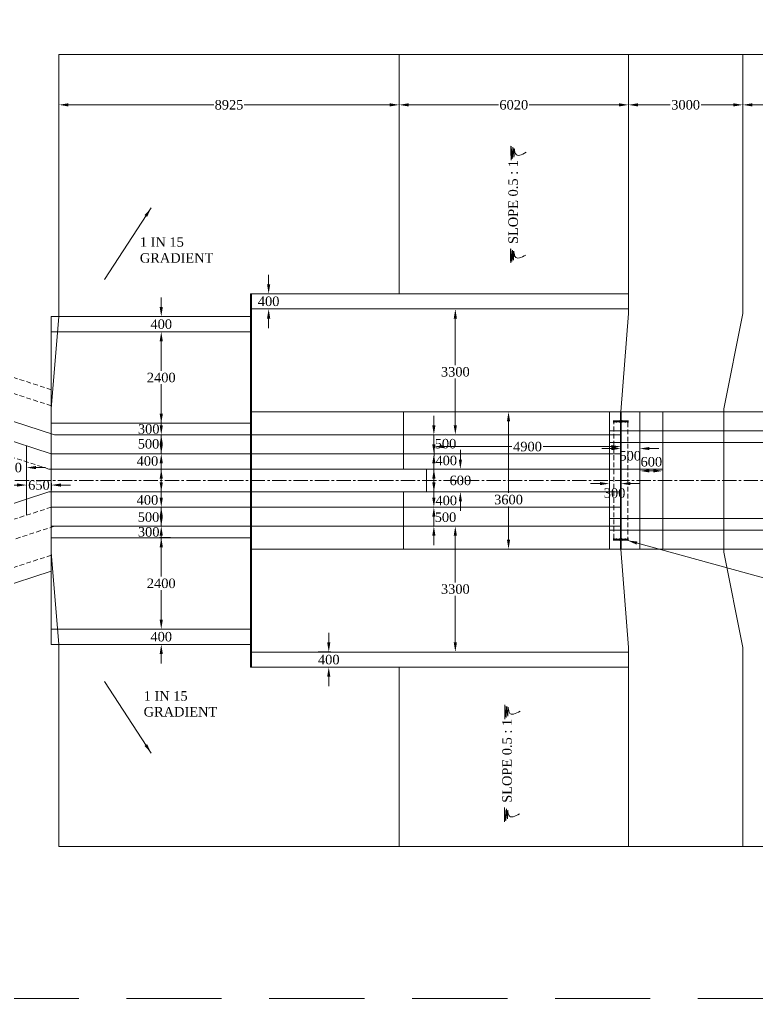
# Model space of a CAD drawing. Header units: metres. Extents: x -2039 to 105989, y -7158 to 44744.
# Drawn here: x 17188 to 36550, y -7158 to 18524 of the extents above; entities that cross this region are included whole.
import ezdxf

# ---------------------------------------------------------------- set-up
doc = ezdxf.new("R2010")
doc.units = ezdxf.units.M
doc.header["$LTSCALE"] = 10000
doc.header["$MEASUREMENT"] = 0
doc.header["$PDMODE"] = 34
doc.linetypes.add('CENTER2', pattern=[1.125, 0.75, -0.125, 0.125, -0.125])
doc.linetypes.add('DASHED2', pattern=[0.375, 0.25, -0.125])
doc.layers.get('0').update_dxf_attribs({"lineweight": 15})
for name, color, linetype, lineweight in [('5', 7, 'DASHED2', 15), ('CON HATCH', 8, 'Continuous', 13), ('DIM', 255, 'Continuous', 18), ('ref', 7, 'DASHED2', 15), ('SLOPE', 8, 'Continuous', 5), ('THICK LINE', 255, 'Continuous', 35)]:
    doc.layers.add(name, color=color, linetype=linetype, lineweight=lineweight)
doc.styles.add('dim', font='times.ttf')
doc.styles.add('Rs', font='romans.shx')
doc.styles.get("Standard").update_dxf_attribs({"font": 'times.ttf', "height": 250})
doc.styles.add('TIMES', font='times.ttf', dxfattribs={"height": 250})
doc.dimstyles.new('RS-1', dxfattribs={"dimtxt": 2, "dimasz": 2, "dimexe": 1, "dimexo": 1, "dimgap": 1, "dimtad": 1, "dimdec": 0, "dimzin": 0, "dimdsep": 46, "dimtxsty": 'Rs', "dimcen": 0.5, "dimclrd": 256, "dimclre": 256, "dimclrt": 7, "dimadec": 0, "dimazin": 0, "dimtfac": 1, "dimtdec": 0, "dimtofl": 0, "dimtmove": 2, "dimatfit": 3, "dimfxl": 1, "dimtolj": 1, "dimtzin": 0, "dimlwd": 9, "dimlwe": 9, "dimarcsym": 0})
doc.dimstyles.new('SCALE', dxfattribs={"dimtxt": 250, "dimasz": 250, "dimexe": 50, "dimexo": 50, "dimgap": 50, "dimtad": 0, "dimtih": 1, "dimtoh": 1, "dimdec": 0, "dimzin": 0, "dimdsep": 46, "dimtxsty": 'dim', "dimcen": 0.09, "dimaunit": 1, "dimadec": 5, "dimazin": 0, "dimtfac": 1, "dimtdec": 0, "dimtofl": 0, "dimtmove": 0, "dimatfit": 3, "dimfxl": 1, "dimtolj": 1, "dimtzin": 0, "dimlwd": 13, "dimlwe": 9, "dimarcsym": 0})

# ---------------------------------------------------------------- blocks, each defined once
blk = doc.blocks.new('*D115')
at = {"color": 0, "lineweight": 9, "transparency": 16777216}
for p, q in [((36167, 15776), (36167, 16337)), ((38467, 15776), (38467, 16337))]:
    blk.add_line(p, q, dxfattribs=at)
at = {"color": 0, "lineweight": 13, "transparency": 16777216}
for p, q in [((36417, 16287), (36908, 16287)), ((38217, 16287), (37725, 16287))]:
    blk.add_line(p, q, dxfattribs=at)
at = {"color": 0, "transparency": 16777216}
for points in [[(36417, 16328), (36417, 16245), (36167, 16287)], [(38217, 16328), (38217, 16245), (38467, 16287)]]:
    blk.add_solid(points, dxfattribs=at)
at = {"layer": 'Defpoints', "color": 0, "transparency": 16777216}
for p in [(38467, 16287), (36167, 15726), (38467, 15726)]:
    blk.add_point(p, dxfattribs=at)
at = {"color": 0, "transparency": 16777216, "insert": (37317, 16287), "char_height": 250, "attachment_point": 5, "style": 'dim'}
blk.add_mtext('\\A1;2300', dxfattribs=at)
blk = doc.blocks.new('*D116')
at = {"color": 0, "lineweight": 9, "transparency": 16777216}
for p, q in [((33167, 15776), (33167, 16337)), ((36167, 15776), (36167, 16337))]:
    blk.add_line(p, q, dxfattribs=at)
at = {"color": 0, "lineweight": 13, "transparency": 16777216}
for p, q in [((33417, 16287), (34262, 16287)), ((35917, 16287), (35072, 16287))]:
    blk.add_line(p, q, dxfattribs=at)
at = {"color": 0, "transparency": 16777216}
for points in [[(33417, 16328), (33417, 16245), (33167, 16287)], [(35917, 16328), (35917, 16245), (36167, 16287)]]:
    blk.add_solid(points, dxfattribs=at)
at = {"layer": 'Defpoints', "color": 0, "transparency": 16777216}
for p in [(33167, 16287), (33167, 15726), (36167, 15726)]:
    blk.add_point(p, dxfattribs=at)
at = {"color": 0, "transparency": 16777216, "insert": (34667, 16287), "char_height": 250, "attachment_point": 5, "style": 'dim'}
blk.add_mtext('\\A1;3000', dxfattribs=at)
blk = doc.blocks.new('*D118')
at = {"color": 0, "lineweight": 13, "transparency": 16777216}
for p, q in [((32717, 7268), (32467, 7268)), ((33717, 7268), (33967, 7268))]:
    blk.add_line(p, q, dxfattribs=at)
at = {"color": 0, "lineweight": 9, "transparency": 16777216}
for p, q in [((32967, 7381), (32967, 7218)), ((33467, 7381), (33467, 7218))]:
    blk.add_line(p, q, dxfattribs=at)
at = {"color": 0, "transparency": 16777216}
for points in [[(32717, 7310), (32717, 7227), (32967, 7268)], [(33717, 7310), (33717, 7227), (33467, 7268)]]:
    blk.add_solid(points, dxfattribs=at)
at = {"layer": 'Defpoints', "color": 0, "transparency": 16777216}
for p in [(32967, 7431), (33467, 7431), (33467, 7268)]:
    blk.add_point(p, dxfattribs=at)
at = {"color": 0, "transparency": 16777216, "insert": (33212, 7078), "char_height": 250, "attachment_point": 5, "style": 'dim'}
blk.add_mtext('\\A1;500', dxfattribs=at)
blk = doc.blocks.new('*D119')
at = {"color": 0, "lineweight": 9, "transparency": 16777216}
for p, q in [((32667, 6464), (32667, 6299)), ((32967, 6464), (32967, 6299))]:
    blk.add_line(p, q, dxfattribs=at)
at = {"color": 0, "lineweight": 13, "transparency": 16777216}
for p, q in [((32417, 6349), (32167, 6349)), ((33217, 6349), (33467, 6349))]:
    blk.add_line(p, q, dxfattribs=at)
at = {"color": 0, "transparency": 16777216}
for points in [[(32417, 6391), (32417, 6308), (32667, 6349)], [(33217, 6391), (33217, 6308), (32967, 6349)]]:
    blk.add_solid(points, dxfattribs=at)
at = {"layer": 'Defpoints', "color": 0, "transparency": 16777216}
for p in [(32667, 6514), (32967, 6514), (32967, 6349)]:
    blk.add_point(p, dxfattribs=at)
at = {"color": 0, "transparency": 16777216, "insert": (32802, 6101), "char_height": 250, "attachment_point": 5, "style": 'dim'}
blk.add_mtext('\\A1;300', dxfattribs=at)
blk = doc.blocks.new('*D120')
at = {"color": 0, "lineweight": 9, "transparency": 16777216}
for p, q in [((33467, 6481), (33467, 6733)), ((34067, 6481), (34067, 6733))]:
    blk.add_line(p, q, dxfattribs=at)
at = {"color": 0, "lineweight": 13, "transparency": 16777216}
blk.add_line((33717, 6683), (33817, 6683), dxfattribs=at)
at = {"color": 0, "transparency": 16777216}
for points in [[(33717, 6724), (33717, 6641), (33467, 6683)], [(33817, 6724), (33817, 6641), (34067, 6683)]]:
    blk.add_solid(points, dxfattribs=at)
at = {"layer": 'Defpoints', "color": 0, "transparency": 16777216}
for p in [(34067, 6683), (33467, 6431), (34067, 6431)]:
    blk.add_point(p, dxfattribs=at)
at = {"color": 0, "transparency": 16777216, "insert": (33767, 6921), "char_height": 250, "attachment_point": 5, "style": 'dim'}
blk.add_mtext('\\A1;600', dxfattribs=at)
blk = doc.blocks.new('PVC WATER STOP')
at = {"layer": 'CON HATCH', "ltscale": 10000}
h = blk.add_hatch(dxfattribs=at)
h.set_pattern_fill('ANSI31', color=256, scale=10, style=0)
h.set_pattern_definition([(45, (-56678.805, -80567.5), (-0.883883476, 0.883883476), [])])
h.paths.add_polyline_path([(25, -6), (107, -6, 0.606977), (130, -6), (181, -6), (181, 6), (130, 6, 0.606977), (107, 6), (25, 6, 0.790569), (-25, 6), (-107, 6, 0.606977), (-130, 6), (-181, 6), (-181, -6), (-130, -6, 0.606977), (-107, -6), (-25, -6, 0.790569)])
h.paths.add_polyline_path([(-11, 0, -1), (11, 0, -1)], flags=16)
at = {"layer": 'THICK LINE', "ltscale": 10000}
for p, q in [((-181, -25), (-181, 25)), ((-181, 6), (-130, 6)), ((-107, 6), (-25, 6)), ((25, 6), (107, 6)), ((130, 6), (181, 6)), ((181, -25), (181, 25)), ((-181, -6), (-130, -6)), ((-107, -6), (-25, -6)), ((25, -6), (107, -6)), ((130, -6), (181, -6))]:
    blk.add_line(p, q, dxfattribs=at)
blk.add_circle((0, 0), 11, dxfattribs=at)
for centre, radius, start, end in [((-118, 0), 13, 27.4864, 152.5136), ((0, 0), 26, 13.3424, 166.6576), ((118, 0), 13, 27.4864, 152.5136), ((-118, 0), 13, 207.4864, 332.5136), ((0, 0), 26, 193.3424, 346.6576), ((118, 0), 13, 207.4864, 332.5136)]:
    blk.add_arc(centre, radius, start, end, dxfattribs=at)
blk = doc.blocks.new('*D121')
at = {"color": 0, "lineweight": 9, "transparency": 16777216}
for p, q in [((30283, 8231), (29969, 8231)), ((30283, 4631), (29969, 4631))]:
    blk.add_line(p, q, dxfattribs=at)
at = {"color": 0, "lineweight": 13, "transparency": 16777216}
for p, q in [((30019, 7981), (30019, 6106)), ((30019, 4881), (30019, 5752))]:
    blk.add_line(p, q, dxfattribs=at)
at = {"color": 0, "transparency": 16777216}
for points in [[(29977, 7981), (30061, 7981), (30019, 8231)], [(29977, 4881), (30061, 4881), (30019, 4631)]]:
    blk.add_solid(points, dxfattribs=at)
at = {"layer": 'Defpoints', "color": 0, "transparency": 16777216}
for p in [(30019, 8231), (30333, 8231), (30333, 4631)]:
    blk.add_point(p, dxfattribs=at)
at = {"color": 0, "transparency": 16777216, "insert": (30019, 5929), "char_height": 250, "attachment_point": 5, "style": 'dim'}
blk.add_mtext('\\A1;3600', dxfattribs=at)
blk = doc.blocks.new('*D122')
at = {"color": 0, "lineweight": 9, "transparency": 16777216}
for p, q in [((28067, 7065), (28067, 7370)), ((32967, 7065), (32967, 7370))]:
    blk.add_line(p, q, dxfattribs=at)
at = {"color": 0, "lineweight": 13, "transparency": 16777216}
for p, q in [((28317, 7320), (30107, 7320)), ((32717, 7320), (30926, 7320))]:
    blk.add_line(p, q, dxfattribs=at)
at = {"color": 0, "transparency": 16777216}
for points in [[(28317, 7361), (28317, 7278), (28067, 7320)], [(32717, 7361), (32717, 7278), (32967, 7320)]]:
    blk.add_solid(points, dxfattribs=at)
at = {"layer": 'Defpoints', "color": 0, "transparency": 16777216}
for p in [(28067, 7320), (28067, 7015), (32967, 7015)]:
    blk.add_point(p, dxfattribs=at)
at = {"color": 0, "transparency": 16777216, "insert": (30517, 7320), "char_height": 250, "attachment_point": 5, "style": 'dim'}
blk.add_mtext('\\A1;4900', dxfattribs=at)
blk = doc.blocks.new('*D123')
at = {"color": 0, "lineweight": 13, "transparency": 16777216}
for p, q in [((28755, 6981), (28755, 7231)), ((28755, 5881), (28755, 5631))]:
    blk.add_line(p, q, dxfattribs=at)
at = {"color": 0, "lineweight": 9, "transparency": 16777216}
for p, q in [((28471, 6731), (28805, 6731)), ((28471, 6131), (28805, 6131))]:
    blk.add_line(p, q, dxfattribs=at)
at = {"color": 0, "transparency": 16777216}
for points in [[(28714, 6981), (28797, 6981), (28755, 6731)], [(28714, 5881), (28797, 5881), (28755, 6131)]]:
    blk.add_solid(points, dxfattribs=at)
at = {"layer": 'Defpoints', "color": 0, "transparency": 16777216}
for p in [(28421, 6731), (28421, 6131), (28755, 6131)]:
    blk.add_point(p, dxfattribs=at)
at = {"color": 0, "transparency": 16777216, "insert": (28755, 6431), "char_height": 250, "attachment_point": 5, "style": 'dim'}
blk.add_mtext('\\A1;600', dxfattribs=at)
blk = doc.blocks.new('*D124')
at = {"color": 0, "lineweight": 13, "transparency": 16777216}
for p, q in [((28060, 6381), (28060, 6631)), ((28060, 5481), (28060, 5231))]:
    blk.add_line(p, q, dxfattribs=at)
at = {"color": 0, "lineweight": 9, "transparency": 16777216}
for p, q in [((27990, 6131), (28110, 6131)), ((27990, 5731), (28110, 5731))]:
    blk.add_line(p, q, dxfattribs=at)
at = {"color": 0, "transparency": 16777216}
for points in [[(28018, 6381), (28102, 6381), (28060, 6131)], [(28018, 5481), (28102, 5481), (28060, 5731)]]:
    blk.add_solid(points, dxfattribs=at)
at = {"layer": 'Defpoints', "color": 0, "transparency": 16777216}
for p in [(27940, 6131), (27940, 5731), (28060, 5731)]:
    blk.add_point(p, dxfattribs=at)
at = {"color": 0, "transparency": 16777216, "insert": (28385, 5906), "char_height": 250, "attachment_point": 5, "style": 'dim'}
blk.add_mtext('\\A1;400', dxfattribs=at)
blk = doc.blocks.new('*D125')
at = {"color": 0, "lineweight": 13, "transparency": 16777216}
for p, q in [((28060, 5981), (28060, 6231)), ((28060, 4981), (28060, 4731))]:
    blk.add_line(p, q, dxfattribs=at)
at = {"color": 0, "lineweight": 9, "transparency": 16777216}
for p, q in [((27990, 5731), (28110, 5731)), ((27990, 5231), (28110, 5231))]:
    blk.add_line(p, q, dxfattribs=at)
at = {"color": 0, "transparency": 16777216}
for points in [[(28018, 5981), (28102, 5981), (28060, 5731)], [(28018, 4981), (28102, 4981), (28060, 5231)]]:
    blk.add_solid(points, dxfattribs=at)
at = {"layer": 'Defpoints', "color": 0, "transparency": 16777216}
for p in [(27940, 5731), (27940, 5231), (28060, 5231)]:
    blk.add_point(p, dxfattribs=at)
at = {"color": 0, "transparency": 16777216, "insert": (28365, 5466), "char_height": 250, "attachment_point": 5, "style": 'dim'}
blk.add_mtext('\\A1;500', dxfattribs=at)
blk = doc.blocks.new('*D126')
at = {"color": 0, "lineweight": 13, "transparency": 16777216}
for p, q in [((28060, 7381), (28060, 7631)), ((28060, 6481), (28060, 6231))]:
    blk.add_line(p, q, dxfattribs=at)
at = {"color": 0, "lineweight": 9, "transparency": 16777216}
for p, q in [((27990, 7131), (28110, 7131)), ((27990, 6731), (28110, 6731))]:
    blk.add_line(p, q, dxfattribs=at)
at = {"color": 0, "transparency": 16777216}
for points in [[(28018, 7381), (28102, 7381), (28060, 7131)], [(28018, 6481), (28102, 6481), (28060, 6731)]]:
    blk.add_solid(points, dxfattribs=at)
at = {"layer": 'Defpoints', "color": 0, "transparency": 16777216}
for p in [(27940, 7131), (28060, 7131), (27940, 6731)]:
    blk.add_point(p, dxfattribs=at)
at = {"color": 0, "transparency": 16777216, "insert": (28385, 6955), "char_height": 250, "attachment_point": 5, "style": 'dim'}
blk.add_mtext('\\A1;400', dxfattribs=at)
blk = doc.blocks.new('*D127')
at = {"color": 0, "lineweight": 13, "transparency": 16777216}
for p, q in [((28060, 7881), (28060, 8131)), ((28060, 6881), (28060, 6631))]:
    blk.add_line(p, q, dxfattribs=at)
at = {"color": 0, "lineweight": 9, "transparency": 16777216}
for p, q in [((27990, 7631), (28110, 7631)), ((27990, 7131), (28110, 7131))]:
    blk.add_line(p, q, dxfattribs=at)
at = {"color": 0, "transparency": 16777216}
for points in [[(28018, 7881), (28102, 7881), (28060, 7631)], [(28018, 6881), (28102, 6881), (28060, 7131)]]:
    blk.add_solid(points, dxfattribs=at)
at = {"layer": 'Defpoints', "color": 0, "transparency": 16777216}
for p in [(27940, 7631), (28060, 7631), (27940, 7131)]:
    blk.add_point(p, dxfattribs=at)
at = {"color": 0, "transparency": 16777216, "insert": (28365, 7396), "char_height": 250, "attachment_point": 5, "style": 'dim'}
blk.add_mtext('\\A1;500', dxfattribs=at)
blk = doc.blocks.new('*D128')
at = {"color": 0, "lineweight": 13, "transparency": 16777216}
for p, q in [((28623, 10681), (28623, 9458)), ((28623, 7881), (28623, 9104))]:
    blk.add_line(p, q, dxfattribs=at)
at = {"color": 0, "transparency": 16777216}
for points in [[(28581, 10681), (28664, 10681), (28623, 10931)], [(28581, 7881), (28664, 7881), (28623, 7631)]]:
    blk.add_solid(points, dxfattribs=at)
at = {"layer": 'Defpoints', "color": 0, "transparency": 16777216}
for p in [(28623, 10931), (28623, 10931), (28623, 7631)]:
    blk.add_point(p, dxfattribs=at)
at = {"color": 0, "transparency": 16777216, "insert": (28623, 9281), "char_height": 250, "attachment_point": 5, "style": 'dim'}
blk.add_mtext('\\A1;3300', dxfattribs=at)
blk = doc.blocks.new('*D129')
at = {"color": 0, "lineweight": 13, "transparency": 16777216}
for p, q in [((23724, 11581), (23724, 11831)), ((23724, 10681), (23724, 10431))]:
    blk.add_line(p, q, dxfattribs=at)
at = {"color": 0, "lineweight": 9, "transparency": 16777216}
for p, q in [((23455, 11331), (23774, 11331)), ((23455, 10931), (23774, 10931))]:
    blk.add_line(p, q, dxfattribs=at)
at = {"color": 0, "transparency": 16777216}
for points in [[(23682, 11581), (23766, 11581), (23724, 11331)], [(23682, 10681), (23766, 10681), (23724, 10931)]]:
    blk.add_solid(points, dxfattribs=at)
at = {"layer": 'Defpoints', "color": 0, "transparency": 16777216}
for p in [(23405, 11331), (23724, 11331), (23405, 10931)]:
    blk.add_point(p, dxfattribs=at)
at = {"color": 0, "transparency": 16777216, "insert": (23724, 11131), "char_height": 250, "attachment_point": 5, "style": 'dim'}
blk.add_mtext('\\A1;400', dxfattribs=at)
blk = doc.blocks.new('*D130')
at = {"color": 0, "lineweight": 9, "transparency": 16777216}
blk.add_line((28573, 5231), (28573, 5231), dxfattribs=at)
at = {"color": 0, "lineweight": 13, "transparency": 16777216}
for p, q in [((28623, 4981), (28623, 3758)), ((28623, 2181), (28623, 3404))]:
    blk.add_line(p, q, dxfattribs=at)
at = {"color": 0, "transparency": 16777216}
for points in [[(28581, 4981), (28664, 4981), (28623, 5231)], [(28581, 2181), (28664, 2181), (28623, 1931)]]:
    blk.add_solid(points, dxfattribs=at)
at = {"layer": 'Defpoints', "color": 0, "transparency": 16777216}
for p in [(28623, 5231), (28623, 1931), (28623, 1931)]:
    blk.add_point(p, dxfattribs=at)
at = {"color": 0, "transparency": 16777216, "insert": (28623, 3581), "char_height": 250, "attachment_point": 5, "style": 'dim'}
blk.add_mtext('\\A1;3300', dxfattribs=at)
blk = doc.blocks.new('*D131')
at = {"color": 0, "lineweight": 13, "transparency": 16777216}
for p, q in [((25302, 2181), (25302, 2431)), ((25302, 1281), (25302, 1031))]:
    blk.add_line(p, q, dxfattribs=at)
at = {"color": 0, "lineweight": 9, "transparency": 16777216}
for p, q in [((25021, 1931), (25352, 1931)), ((25021, 1531), (25352, 1531))]:
    blk.add_line(p, q, dxfattribs=at)
at = {"color": 0, "transparency": 16777216}
for points in [[(25260, 2181), (25343, 2181), (25302, 1931)], [(25260, 1281), (25343, 1281), (25302, 1531)]]:
    blk.add_solid(points, dxfattribs=at)
at = {"layer": 'Defpoints', "color": 0, "transparency": 16777216}
for p in [(24971, 1931), (24971, 1531), (25302, 1531)]:
    blk.add_point(p, dxfattribs=at)
at = {"color": 0, "transparency": 16777216, "insert": (25302, 1731), "char_height": 250, "attachment_point": 5, "style": 'dim'}
blk.add_mtext('\\A1;400', dxfattribs=at)
blk = doc.blocks.new('*D132')
at = {"color": 0, "lineweight": 13, "transparency": 16777216}
for p, q in [((20906, 7381), (20906, 7631)), ((20906, 6481), (20906, 6231))]:
    blk.add_line(p, q, dxfattribs=at)
at = {"color": 0, "lineweight": 9, "transparency": 16777216}
for p, q in [((21151, 7131), (20856, 7131)), ((21151, 6731), (20856, 6731))]:
    blk.add_line(p, q, dxfattribs=at)
at = {"color": 0, "transparency": 16777216}
for points in [[(20865, 7381), (20948, 7381), (20906, 7131)], [(20865, 6481), (20948, 6481), (20906, 6731)]]:
    blk.add_solid(points, dxfattribs=at)
at = {"layer": 'Defpoints', "color": 0, "transparency": 16777216}
for p in [(20906, 7131), (21201, 7131), (21201, 6731)]:
    blk.add_point(p, dxfattribs=at)
at = {"color": 0, "transparency": 16777216, "insert": (20544, 6941), "char_height": 250, "attachment_point": 5, "style": 'dim'}
blk.add_mtext('\\A1;400', dxfattribs=at)
blk = doc.blocks.new('*D133')
at = {"color": 0, "lineweight": 13, "transparency": 16777216}
for p, q in [((20906, 7881), (20906, 8131)), ((20906, 6881), (20906, 6631))]:
    blk.add_line(p, q, dxfattribs=at)
at = {"color": 0, "lineweight": 9, "transparency": 16777216}
for p, q in [((21151, 7631), (20856, 7631)), ((21151, 7131), (20856, 7131))]:
    blk.add_line(p, q, dxfattribs=at)
at = {"color": 0, "transparency": 16777216}
for points in [[(20865, 7881), (20948, 7881), (20906, 7631)], [(20865, 6881), (20948, 6881), (20906, 7131)]]:
    blk.add_solid(points, dxfattribs=at)
at = {"layer": 'Defpoints', "color": 0, "transparency": 16777216}
for p in [(20906, 7631), (21201, 7631), (21201, 7131)]:
    blk.add_point(p, dxfattribs=at)
at = {"color": 0, "transparency": 16777216, "insert": (20572, 7391), "char_height": 250, "attachment_point": 5, "style": 'dim'}
blk.add_mtext('\\A1;500', dxfattribs=at)
blk = doc.blocks.new('*D134')
at = {"color": 0, "lineweight": 13, "transparency": 16777216}
for p, q in [((20906, 8181), (20906, 8431)), ((20906, 7381), (20906, 7131))]:
    blk.add_line(p, q, dxfattribs=at)
at = {"color": 0, "lineweight": 9, "transparency": 16777216}
for p, q in [((21151, 7931), (20856, 7931)), ((21151, 7631), (20856, 7631))]:
    blk.add_line(p, q, dxfattribs=at)
at = {"color": 0, "transparency": 16777216}
for points in [[(20865, 8181), (20948, 8181), (20906, 7931)], [(20865, 7381), (20948, 7381), (20906, 7631)]]:
    blk.add_solid(points, dxfattribs=at)
at = {"layer": 'Defpoints', "color": 0, "transparency": 16777216}
for p in [(20906, 7931), (21201, 7931), (21201, 7631)]:
    blk.add_point(p, dxfattribs=at)
at = {"color": 0, "transparency": 16777216, "insert": (20577, 7781), "char_height": 250, "attachment_point": 5, "style": 'dim'}
blk.add_mtext('\\A1;300', dxfattribs=at)
blk = doc.blocks.new('*D135')
at = {"color": 0, "lineweight": 13, "transparency": 16777216}
for p, q in [((20906, 6381), (20906, 6631)), ((20906, 5481), (20906, 5231))]:
    blk.add_line(p, q, dxfattribs=at)
at = {"color": 0, "lineweight": 9, "transparency": 16777216}
for p, q in [((21151, 6131), (20856, 6131)), ((21151, 5731), (20856, 5731))]:
    blk.add_line(p, q, dxfattribs=at)
at = {"color": 0, "transparency": 16777216}
for points in [[(20865, 6381), (20948, 6381), (20906, 6131)], [(20865, 5481), (20948, 5481), (20906, 5731)]]:
    blk.add_solid(points, dxfattribs=at)
at = {"layer": 'Defpoints', "color": 0, "transparency": 16777216}
for p in [(21201, 6131), (20906, 5731), (21201, 5731)]:
    blk.add_point(p, dxfattribs=at)
at = {"color": 0, "transparency": 16777216, "insert": (20544, 5920), "char_height": 250, "attachment_point": 5, "style": 'dim'}
blk.add_mtext('\\A1;400', dxfattribs=at)
blk = doc.blocks.new('*D136')
at = {"color": 0, "lineweight": 13, "transparency": 16777216}
for p, q in [((20906, 5981), (20906, 6231)), ((20906, 4981), (20906, 4731))]:
    blk.add_line(p, q, dxfattribs=at)
at = {"color": 0, "lineweight": 9, "transparency": 16777216}
for p, q in [((21151, 5731), (20856, 5731)), ((21151, 5231), (20856, 5231))]:
    blk.add_line(p, q, dxfattribs=at)
at = {"color": 0, "transparency": 16777216}
for points in [[(20865, 5981), (20948, 5981), (20906, 5731)], [(20865, 4981), (20948, 4981), (20906, 5231)]]:
    blk.add_solid(points, dxfattribs=at)
at = {"layer": 'Defpoints', "color": 0, "transparency": 16777216}
for p in [(21201, 5731), (20906, 5231), (21201, 5231)]:
    blk.add_point(p, dxfattribs=at)
at = {"color": 0, "transparency": 16777216, "insert": (20572, 5470), "char_height": 250, "attachment_point": 5, "style": 'dim'}
blk.add_mtext('\\A1;500', dxfattribs=at)
blk = doc.blocks.new('*D137')
at = {"color": 0, "lineweight": 13, "transparency": 16777216}
for p, q in [((20906, 5481), (20906, 5731)), ((20906, 4681), (20906, 4431))]:
    blk.add_line(p, q, dxfattribs=at)
at = {"color": 0, "lineweight": 9, "transparency": 16777216}
for p, q in [((21151, 5231), (20856, 5231)), ((21151, 4931), (20856, 4931))]:
    blk.add_line(p, q, dxfattribs=at)
at = {"color": 0, "transparency": 16777216}
for points in [[(20865, 5481), (20948, 5481), (20906, 5231)], [(20865, 4681), (20948, 4681), (20906, 4931)]]:
    blk.add_solid(points, dxfattribs=at)
at = {"layer": 'Defpoints', "color": 0, "transparency": 16777216}
for p in [(21201, 5231), (20906, 4931), (21201, 4931)]:
    blk.add_point(p, dxfattribs=at)
at = {"color": 0, "transparency": 16777216, "insert": (20577, 5081), "char_height": 250, "attachment_point": 5, "style": 'dim'}
blk.add_mtext('\\A1;300', dxfattribs=at)
blk = doc.blocks.new('*D138')
at = {"color": 0, "lineweight": 9, "transparency": 16777216}
for p, q in [((21151, 10331), (20856, 10331)), ((21151, 7931), (20856, 7931))]:
    blk.add_line(p, q, dxfattribs=at)
at = {"color": 0, "lineweight": 13, "transparency": 16777216}
for p, q in [((20906, 10081), (20906, 9308)), ((20906, 8181), (20906, 8954))]:
    blk.add_line(p, q, dxfattribs=at)
at = {"color": 0, "transparency": 16777216}
for points in [[(20865, 10081), (20948, 10081), (20906, 10331)], [(20865, 8181), (20948, 8181), (20906, 7931)]]:
    blk.add_solid(points, dxfattribs=at)
at = {"layer": 'Defpoints', "color": 0, "transparency": 16777216}
for p in [(20906, 10331), (21201, 10331), (21201, 7931)]:
    blk.add_point(p, dxfattribs=at)
at = {"color": 0, "transparency": 16777216, "insert": (20906, 9131), "char_height": 250, "attachment_point": 5, "style": 'dim'}
blk.add_mtext('\\A1;2400', dxfattribs=at)
blk = doc.blocks.new('*D139')
at = {"color": 0, "lineweight": 13, "transparency": 16777216}
for p, q in [((20906, 10981), (20906, 11231)), ((20906, 10081), (20906, 9831))]:
    blk.add_line(p, q, dxfattribs=at)
at = {"color": 0, "lineweight": 9, "transparency": 16777216}
for p, q in [((21151, 10731), (20856, 10731)), ((21151, 10331), (20856, 10331))]:
    blk.add_line(p, q, dxfattribs=at)
at = {"color": 0, "transparency": 16777216}
for points in [[(20865, 10981), (20948, 10981), (20906, 10731)], [(20865, 10081), (20948, 10081), (20906, 10331)]]:
    blk.add_solid(points, dxfattribs=at)
at = {"layer": 'Defpoints', "color": 0, "transparency": 16777216}
for p in [(20906, 10731), (21201, 10731), (21201, 10331)]:
    blk.add_point(p, dxfattribs=at)
at = {"color": 0, "transparency": 16777216, "insert": (20906, 10531), "char_height": 250, "attachment_point": 5, "style": 'dim'}
blk.add_mtext('\\A1;400', dxfattribs=at)
blk = doc.blocks.new('*D140')
at = {"color": 0, "lineweight": 9, "transparency": 16777216}
for p, q in [((21151, 4931), (20856, 4931)), ((21151, 2531), (20856, 2531))]:
    blk.add_line(p, q, dxfattribs=at)
at = {"color": 0, "lineweight": 13, "transparency": 16777216}
for p, q in [((20906, 4681), (20906, 3908)), ((20906, 2781), (20906, 3554))]:
    blk.add_line(p, q, dxfattribs=at)
at = {"color": 0, "transparency": 16777216}
for points in [[(20865, 4681), (20948, 4681), (20906, 4931)], [(20865, 2781), (20948, 2781), (20906, 2531)]]:
    blk.add_solid(points, dxfattribs=at)
at = {"layer": 'Defpoints', "color": 0, "transparency": 16777216}
for p in [(21201, 4931), (20906, 2531), (21201, 2531)]:
    blk.add_point(p, dxfattribs=at)
at = {"color": 0, "transparency": 16777216, "insert": (20906, 3731), "char_height": 250, "attachment_point": 5, "style": 'dim'}
blk.add_mtext('\\A1;2400', dxfattribs=at)
blk = doc.blocks.new('*D141')
at = {"color": 0, "lineweight": 13, "transparency": 16777216}
for p, q in [((20906, 2781), (20906, 3031)), ((20906, 1881), (20906, 1631))]:
    blk.add_line(p, q, dxfattribs=at)
at = {"color": 0, "lineweight": 9, "transparency": 16777216}
for p, q in [((21151, 2531), (20856, 2531)), ((21151, 2131), (20856, 2131))]:
    blk.add_line(p, q, dxfattribs=at)
at = {"color": 0, "transparency": 16777216}
for points in [[(20865, 2781), (20948, 2781), (20906, 2531)], [(20865, 1881), (20948, 1881), (20906, 2131)]]:
    blk.add_solid(points, dxfattribs=at)
at = {"layer": 'Defpoints', "color": 0, "transparency": 16777216}
for p in [(21201, 2531), (20906, 2131), (21201, 2131)]:
    blk.add_point(p, dxfattribs=at)
at = {"color": 0, "transparency": 16777216, "insert": (20906, 2331), "char_height": 250, "attachment_point": 5, "style": 'dim'}
blk.add_mtext('\\A1;400', dxfattribs=at)
blk = doc.blocks.new('*D149')
at = {"color": 0, "lineweight": 13, "transparency": 16777216}
for p, q in [((17122, 6311), (16872, 6311)), ((18272, 6311), (18522, 6311))]:
    blk.add_line(p, q, dxfattribs=at)
at = {"color": 0, "lineweight": 9, "transparency": 16777216}
for p, q in [((17372, 6181), (17372, 6361)), ((18022, 6181), (18022, 6361))]:
    blk.add_line(p, q, dxfattribs=at)
at = {"color": 0, "transparency": 16777216}
for points in [[(17122, 6353), (17122, 6270), (17372, 6311)], [(18272, 6353), (18272, 6270), (18022, 6311)]]:
    blk.add_solid(points, dxfattribs=at)
at = {"layer": 'Defpoints', "color": 0, "transparency": 16777216}
for p in [(17372, 6311), (17372, 6131), (18022, 6131)]:
    blk.add_point(p, dxfattribs=at)
at = {"color": 0, "transparency": 16777216, "insert": (17697, 6311), "char_height": 250, "attachment_point": 5, "style": 'dim'}
blk.add_mtext('\\A1;650', dxfattribs=at)
blk = doc.blocks.new('*D150')
at = {"color": 0, "lineweight": 9, "transparency": 16777216}
for p, q in [((27147, 15826), (27147, 16337)), ((33167, 15826), (33167, 16337))]:
    blk.add_line(p, q, dxfattribs=at)
at = {"color": 0, "lineweight": 13, "transparency": 16777216}
for p, q in [((27397, 16287), (29752, 16287)), ((32917, 16287), (30561, 16287))]:
    blk.add_line(p, q, dxfattribs=at)
at = {"color": 0, "transparency": 16777216}
for points in [[(27397, 16328), (27397, 16245), (27147, 16287)], [(32917, 16328), (32917, 16245), (33167, 16287)]]:
    blk.add_solid(points, dxfattribs=at)
at = {"layer": 'Defpoints', "color": 0, "transparency": 16777216}
for p in [(27147, 16287), (27147, 15776), (33167, 15776)]:
    blk.add_point(p, dxfattribs=at)
at = {"color": 0, "transparency": 16777216, "insert": (30157, 16287), "char_height": 250, "attachment_point": 5, "style": 'dim'}
blk.add_mtext('\\A1;6020', dxfattribs=at)
blk = doc.blocks.new('*D151')
at = {"color": 0, "lineweight": 9, "transparency": 16777216}
for p, q in [((18222, 15826), (18222, 16337)), ((27147, 15826), (27147, 16337))]:
    blk.add_line(p, q, dxfattribs=at)
at = {"color": 0, "lineweight": 13, "transparency": 16777216}
for p, q in [((18472, 16287), (22289, 16287)), ((26897, 16287), (23080, 16287))]:
    blk.add_line(p, q, dxfattribs=at)
at = {"color": 0, "transparency": 16777216}
for points in [[(18472, 16328), (18472, 16245), (18222, 16287)], [(26897, 16328), (26897, 16245), (27147, 16287)]]:
    blk.add_solid(points, dxfattribs=at)
at = {"layer": 'Defpoints', "color": 0, "transparency": 16777216}
for p in [(18222, 16287), (18222, 15776), (27147, 15776)]:
    blk.add_point(p, dxfattribs=at)
at = {"color": 0, "transparency": 16777216, "insert": (22684, 16287), "char_height": 250, "attachment_point": 5, "style": 'dim'}
blk.add_mtext('\\A1;8925', dxfattribs=at)
blk = doc.blocks.new('*D204')
at = {"color": 0, "lineweight": 9, "transparency": 16777216}
for p, q in [((16372, 7135), (16372, 6719)), ((17372, 7135), (17372, 6719))]:
    blk.add_line(p, q, dxfattribs=at)
at = {"color": 0, "lineweight": 13, "transparency": 16777216}
for p, q in [((16122, 6769), (15872, 6769)), ((17622, 6769), (17872, 6769))]:
    blk.add_line(p, q, dxfattribs=at)
at = {"color": 0, "transparency": 16777216}
for points in [[(16122, 6811), (16122, 6728), (16372, 6769)], [(17622, 6811), (17622, 6728), (17372, 6769)]]:
    blk.add_solid(points, dxfattribs=at)
at = {"layer": 'Defpoints', "color": 0, "transparency": 16777216}
for p in [(16372, 7185), (17372, 7185), (17372, 6769)]:
    blk.add_point(p, dxfattribs=at)
at = {"color": 0, "transparency": 16777216, "insert": (16872, 6769), "char_height": 250, "attachment_point": 5, "style": 'dim'}
blk.add_mtext('\\A1;1000', dxfattribs=at)

msp = doc.modelspace()

# ---------------------------------------------------------------- hatches: boundary and pattern name
at = {"layer": 'CON HATCH'}
h = msp.add_hatch(dxfattribs=at)
h.set_pattern_fill('AR-CONC', color=256, scale=40, style=0)
h.set_pattern_definition([(50, (0, 0), (286.904, -25.1009), [30, -330]), (355, (0, 0), (-55.5005, 300.8769), [24, -264]), (100.4514, (23.9, -2.1), (231.4038, 275.7758), [25.496, -280.4568]), (46.1842, (0, 80), (426.8964, -66.2076), [45, -495]), (96.6356, (35.57, 74.5), (373.865, 389.647), [38.244, -420.685]), (351.1842, (0, 80), (373.865, 389.6474), [36, -396]), (21, (40, 60), (238.7628, -161.0476), [30, -330]), (326, (40, 60), (97.3261, 290.06), [24, -264]), (71.4514, (59.9, 46.58), (336.089, 129.0122), [25.496, -280.4568]), (37.5, (0, 0), (4.86394, 133.15754), [0, -260.8, 0, -268, 0, -265]), (7.5, (0, 0), (105.2278, 157.7647), [0, -152.8, 0, -254.8, 0, -101]), (327.5, (-89.2, 0), (213.52897, -9.02195), [0, -100, 0, -312, 0, -414]), (317.5, (-129.2, 0), (233.2745, 40.042), [0, -130, 0, -207.2, 0, -294])])
h.paths.add_polyline_path([(34332.3, 12469), (34332.3, 13314), (34132.9, 13314), (34132.9, 12469)], flags=24)
h = msp.add_hatch(dxfattribs=at)
h.set_pattern_fill('AR-CONC', color=256, scale=40, style=0)
h.set_pattern_definition([(50, (-15, 7234.38), (286.904, -25.1009), [30, -330]), (355, (-15, 7234.38), (-55.5005, 300.8769), [24, -264]), (100.4514, (8.9, 7232.3), (231.4038, 275.7758), [25.496, -280.4568]), (46.1842, (-15, 7314.38), (426.8964, -66.2076), [45, -495]), (96.6356, (20.57, 7308.86), (373.865, 389.647), [38.244, -420.685]), (351.1842, (-15, 7314.4), (373.865, 389.6474), [36, -396]), (21, (25, 7294.38), (238.7628, -161.0476), [30, -330]), (326, (25, 7294.38), (97.3261, 290.06), [24, -264]), (71.4514, (44.9, 7280.96), (336.089, 129.0122), [25.496, -280.4568]), (37.5, (-15, 7234.38), (4.86394, 133.15754), [0, -260.8, 0, -268, 0, -265]), (7.5, (-15, 7234.38), (105.2278, 157.7647), [0, -152.8, 0, -254.8, 0, -101]), (327.5, (-104.2, 7234.38), (213.52897, -9.02195), [0, -100, 0, -312, 0, -414]), (317.5, (-144.2, 7234.38), (233.2745, 40.042), [0, -130, 0, -207.2, 0, -294])])
h.paths.add_polyline_path([(34283.3, 9683.2), (35176.3, 9683.2), (35176.3, 9882.6), (34283.3, 9882.6)], flags=24)

# ---------------------------------------------------------------- linework, layer by layer
at = {"color": 8, "linetype": 'CENTER2', "lineweight": 15, "ltscale": 0.05}
for p, q in [((32966.8, 4630.7), (32966.8, 8230.7)), ((-935, 6430.7), (86930.5, 6430.7))]:
    msp.add_line(p, q, dxfattribs=at)
at = {"layer": '5', "color": 5, "linetype": 'DASHED2', "ltscale": 0.05}
for p, q in [((18021.8, 8812.5), (12521.8, 10594.2)), ((18021.8, 8392.1), (12121.8, 10303.4)), ((17958.6, 6730.7), (10521.8, 9139.8)), ((32785.6, 4905.9), (32785.6, 7958.4)), ((33148, 7955.4), (33148, 4905.9)), ((18021.8, 5730.7), (10921.8, 3430.7)), ((18100.8, 5230.7), (11421.8, 3067.1)), ((18021.8, 4469.3), (12121.8, 2558))]:
    msp.add_line(p, q, dxfattribs=at)
at = {"layer": 'CON HATCH', "color": 3, "ltscale": 10000}
for p, q in [((18221.8, 10730.7), (18221.8, 17607.6)), ((27146.8, 11330.7), (27146.8, 17607.6)), ((33166.8, 10814.5), (33166.8, 17607.6)), ((36166.8, 10814.5), (36166.8, 17607.6)), ((23246.8, 11330.7), (33166.8, 11330.7)), ((23246.8, 11330.7), (23246.8, 1530.7)), ((23271.8, 11330.7), (23271.8, 1530.7)), ((23246.8, 10930.7), (33166.8, 10930.7)), ((33166.8, 10814.5), (32966.8, 8230.7)), ((36166.8, 10814.5), (35666.8, 8314.5)), ((18021.8, 10730.7), (18021.8, 2130.7)), ((18021.8, 10730.7), (23246.8, 10730.7)), ((18021.8, 8812.5), (18021.8, 10730.7)), ((18221.8, 10730.7), (18021.8, 8314.5)), ((18021.8, 10330.7), (23246.8, 10330.7)), ((18100.8, 7630.7), (11421.8, 9794.3)), ((18021.8, 7130.7), (10921.8, 9430.7)), ((18021.8, 8314.5), (18021.8, 4546.9)), ((23271.8, 8230.7), (58966.8, 8230.7)), ((27266.8, 8230.7), (27266.8, 6730.7)), ((32666.8, 8230.7), (32666.8, 4630.7)), ((32956.8, 4630.7), (32956.8, 8230.7)), ((32966.8, 8130.7), (32966.8, 8230.7)), ((34066.8, 8230.7), (32976.8, 8230.7)), ((32976.8, 4630.7), (32976.8, 8230.7)), ((33466.8, 8230.7), (33466.8, 4630.7)), ((34066.8, 4630.7), (34066.8, 8230.7)), ((35666.8, 8314.5), (35666.8, 4546.9)), ((18021.8, 7930.7), (23246.8, 7930.7)), ((32666.8, 7730.7), (58966.8, 7730.7)), ((18100.8, 7630.7), (32966.8, 7630.7)), ((17371.8, 7341.3), (17371.8, 5520.1)), ((17371.8, 7341.3), (17371.8, 5520.1)), ((32666.8, 7430.7), (58966.8, 7430.7)), ((18021.8, 7130.7), (32966.8, 7130.7)), ((18021.8, 7130.7), (18021.8, 5730.7)), ((32666.8, 7130.7), (32966.8, 7130.7)), ((27266.8, 6730.7), (17958.6, 6730.7)), ((27266.8, 6730.7), (34066.8, 6730.7)), ((27266.8, 6730.7), (32966.8, 6730.7)), ((27866.8, 6730.7), (27866.8, 6130.7)), ((17958.6, 6130.7), (10521.8, 3721.6)), ((27266.8, 6130.7), (17958.6, 6130.7)), ((27266.8, 6130.7), (32966.8, 6130.7)), ((27266.8, 6130.7), (27266.8, 4630.7)), ((18021.8, 5730.7), (32966.8, 5730.7)), ((32666.8, 5430.7), (58966.8, 5430.7)), ((18021.8, 5230.7), (32966.8, 5230.7)), ((18021.8, 4930.7), (23246.8, 4930.7)), ((32666.8, 5130.7), (58966.8, 5130.7)), ((23271.8, 4630.7), (58966.8, 4630.7)), ((33166.8, 2046.9), (32966.8, 4630.7)), ((34066.8, 4630.7), (32976.8, 4630.7)), ((18221.8, 2130.7), (18021.8, 4546.9)), ((36166.8, 2046.9), (35666.8, 4546.9)), ((18021.8, 4048.8), (12521.8, 2267.1)), ((18021.8, 4048.8), (18021.8, 2130.7)), ((18021.8, 2530.7), (23271.8, 2530.7)), ((18021.8, 2130.7), (23271.8, 2130.7)), ((18221.8, 2130.7), (18221.8, -3173.2)), ((23246.8, 1930.7), (33166.8, 1930.7)), ((33166.8, 2046.9), (33166.8, -3173.2)), ((36166.8, 2046.9), (36166.8, -3173.2)), ((23246.8, 1530.7), (33166.8, 1530.7)), ((27146.8, 1530.7), (27146.8, -3173.2))]:
    msp.add_line(p, q, dxfattribs=at)
at = {"layer": 'ref'}
msp.add_lwpolyline([(-1606.9, 38641.5), (104990.1, 38641.5), (104990.1, -7158.5), (-1606.9, -7158.5)], close=True, dxfattribs=at)
at = {"layer": 'SLOPE'}
for points in [[(18221.8, 17607.6), (44633.6, 17607.6), (44733.6, 17882.3), (44933.6, 17332.8), (45033.6, 17607.6), (69941.8, 17607.6)], [(18221.8, -3173.2), (44633.6, -3173.2), (44733.6, -3448), (44933.6, -2898.5), (45033.6, -3173.2), (69941.8, -3173.2)]]:
    msp.add_lwpolyline(points, dxfattribs=at)
for points in [[(30086.4, 14833.1), (30086.4, 15191.9), (30118, 14869.5), (30134.2, 15173.4), (30161, 14910.8), (30170, 15141.9), (30199.1, 15009.8), (30483.7, 15041.5)], [(30075.8, 12137.4), (30075.8, 12496.2), (30107.4, 12173.9), (30123.6, 12477.8), (30150.5, 12215.1), (30159.4, 12446.3), (30188.6, 12314.2), (30473.2, 12345.8)], [(29924.5, 171.9), (29924.5, 530.8), (29956.1, 208.4), (29972.3, 512.3), (29999.2, 249.7), (30008.1, 480.8), (30037.2, 348.7), (30321.9, 380.4)], [(29913.9, -2523.7), (29913.9, -2164.9), (29945.6, -2487.3), (29961.7, -2183.3), (29988.6, -2446), (29997.6, -2214.9), (30026.7, -2346.9), (30311.3, -2315.3)]]:
    msp.add_spline(points, degree=3, dxfattribs=at)

# ---------------------------------------------------------------- block references
at = {"layer": 'THICK LINE', "ltscale": 10000, "xscale": -1}
for p in [(32966.8, 7980.7), (32966.8, 4880.7)]:
    msp.add_blockref('PVC WATER STOP', p, dxfattribs=at)
at = {"layer": 'THICK LINE', "ltscale": 10000, "xscale": -1, "rotation": 2.126096099175356e-07}
msp.add_blockref('PVC WATER STOP', (32966.8, 4880.7), dxfattribs=at)

# ---------------------------------------------------------------- texts
at = {"style": 'TIMES'}
for p in [(30264.8, 12635.4), (30102.9, -2025.7)]:
    msp.add_text('SLOPE 0.5 : 1', height=250, rotation=90, dxfattribs=at).set_placement(p)
at = {"ltscale": 10000, "char_height": 250, "width": 2031.907, "attachment_point": 1}
for insert in [(20344.7, 12812), (20444.7, 904)]:
    msp.add_mtext('1 IN 15 \\PGRADIENT', dxfattribs=dict(at, insert=insert))

# ---------------------------------------------------------------- dimensions: what is measured, and where the dimension line sits
for p1, p2, distance, picture, middle in [((27146.8, 15776.5), (18221.8, 15776.5), -510, '*D151', (22684.3, 16286.5)), ((33166.8, 15776.5), (27146.8, 15776.5), -510, '*D150', (30156.8, 16286.5)), ((36166.8, 15726.5), (33166.8, 15726.5), -560, '*D116', (34666.8, 16286.5)), ((36166.8, 15726.5), (38466.8, 15726.5), 560, '*D115', (37316.8, 16286.5))]:
    dim = msp.add_aligned_dim(p1=p1, p2=p2, distance=distance, dimstyle='SCALE')
    dim.commit()
    dim.dimension.update_dxf_attribs({"geometry": picture, "text_midpoint": middle})
for p1, p2, distance, picture, middle in [((23404.6, 10930.7), (23404.6, 11330.7), -319.3, '*D129', (23723.9, 11130.7)), ((21201.5, 10330.7), (21201.5, 10730.7), 295.1, '*D139', (20906.3, 10530.7)), ((28622.6, 7630.7), (28622.6, 10930.7), 0, '*D128', (28622.6, 9280.7)), ((21201.5, 7930.7), (21201.5, 10330.7), 295.1, '*D138', (20906.3, 9130.7)), ((21201.5, 7630.7), (21201.5, 7930.7), 295.1, '*D134', (20577, 7780.7)), ((32966.8, 7015.1), (28066.8, 7015.1), -304.4, '*D122', (30516.8, 7319.5)), ((28420.8, 6730.7), (28420.8, 6130.7), 334.5, '*D123', (28755.3, 6430.7)), ((18021.8, 6130.7), (17371.8, 6130.7), -180.6, '*D149', (17696.8, 6311.3)), ((21201.5, 5230.7), (21201.5, 4930.7), -295.1, '*D137', (20577, 5080.7)), ((28622.6, 5230.7), (28622.6, 1930.7), 0, '*D130', (28622.6, 3580.7)), ((21201.5, 4930.7), (21201.5, 2530.7), -295.1, '*D140', (20906.3, 3730.7)), ((21201.5, 2530.7), (21201.5, 2130.7), -295.1, '*D141', (20906.3, 2330.7)), ((24971.5, 1930.7), (24971.5, 1530.7), 330.1, '*D131', (25301.5, 1730.7))]:
    dim = msp.add_aligned_dim(p1=p1, p2=p2, distance=distance, dimstyle='SCALE', override={"dimtmove": 2})
    dim.commit()
    dim.dimension.update_dxf_attribs({"geometry": picture, "text_midpoint": middle})
for base, p1, p2, angle, picture, middle, dimtype in [((30018.9, 8230.7), (30333.4, 4630.7), (30333.4, 8230.7), 90, '*D121', (30018.9, 5929.1), 161), ((20906.3, 7630.7), (21201.5, 7130.7), (21201.5, 7630.7), 90, '*D133', (20572.2, 7391), 160), ((28059.9, 7630.7), (27940.3, 7130.7), (27940.3, 7630.7), 90, '*D127', (28365.2, 7395.6), 161), ((20906.3, 7130.7), (21201.5, 6730.7), (21201.5, 7130.7), 90, '*D132', (20544.4, 6941.3), 161), ((28059.9, 7130.7), (27940.3, 6730.7), (27940.3, 7130.7), 90, '*D126', (28385.2, 6955.5), 161), ((33466.8, 7268.2), (32966.8, 7430.7), (33466.8, 7430.7), 0, '*D118', (33212.2, 7077.6), 161), ((34066.8, 6682.8), (33466.8, 6430.7), (34066.8, 6430.7), 0, '*D120', (33766.8, 6921.4), 161), ((20906.3, 5730.7), (21201.5, 6130.7), (21201.5, 5730.7), 270, '*D135', (20544.4, 5920.1), 161), ((28059.9, 5730.7), (27940.3, 6130.7), (27940.3, 5730.7), 270, '*D124', (28385.2, 5905.9), 161), ((32966.8, 6349.3), (32666.8, 6514.2), (32966.8, 6514.2), 0, '*D119', (32802.5, 6100.9), 161), ((20906.3, 5230.7), (21201.5, 5730.7), (21201.5, 5230.7), 270, '*D136', (20572.2, 5470.4), 160), ((28059.9, 5230.7), (27940.3, 5730.7), (27940.3, 5230.7), 270, '*D125', (28365.2, 5465.7), 161)]:
    dim = msp.add_linear_dim(base=base, p1=p1, p2=p2, angle=angle, dimstyle='SCALE', override={"dimtmove": 2})
    dim.commit()
    dim.dimension.update_dxf_attribs({"geometry": picture, "text_midpoint": middle, "dimtype": dimtype})
dim = msp.add_linear_dim(base=(17371.8, 6769.3), p1=(16371.8, 7185.2), p2=(17371.8, 7185.2), dimstyle='SCALE', override={"dimtmove": 2})
dim.commit()
dim.dimension.update_dxf_attribs({"geometry": '*D204', "text_midpoint": (16871.8, 6769.3)})

# ---------------------------------------------------------------- leaders
at = {"layer": 'DIM'}
for points in [[(20639, 13580.8), (19413.9, 11704.8)], [(33148, 4855.4), (37458.8, 3664.6), (38622.4, 3628.3)], [(20639, -719.4), (19413.9, 1156.6)]]:
    msp.add_leader(points, dimstyle='RS-1', override={"dimasz": 250, "dimfxl": 2, "dimfxlon": 1, "dimarcsym": 1}, dxfattribs=at)

doc.saveas('drawing.dxf')
